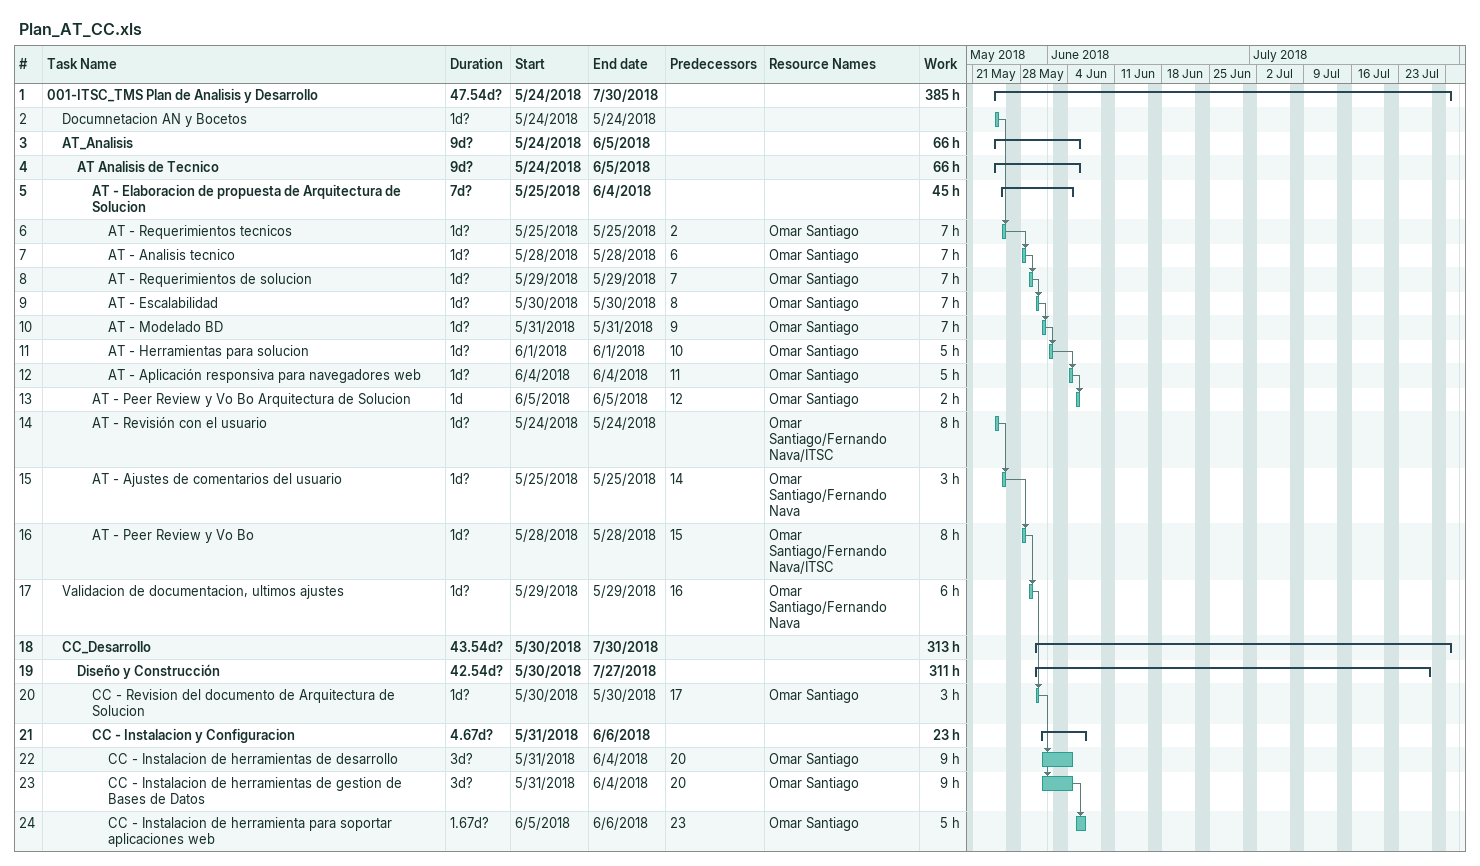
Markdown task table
Plan_AT_CC.xls

| ID | Level | Task | Duration | Start | Finish | Predecessors | Resources | Work (h) |
|---|---|---|---|---|---|---|---|---|
| 1 | 1 | **001-ITSC_TMS Plan de Analisis y Desarrollo** | 47.54d? | 2018-05-24 | 2018-07-30 |  |  | 385 |
| 2 | 2 | Documnetacion AN y Bocetos | 1d? | 2018-05-24 | 2018-05-24 |  |  |  |
| 3 | 2 | **AT_Analisis** | 9d? | 2018-05-24 | 2018-06-05 |  |  | 66 |
| 4 | 3 | **AT Analisis de Tecnico** | 9d? | 2018-05-24 | 2018-06-05 |  |  | 66 |
| 5 | 4 | **AT - Elaboracion de propuesta de Arquitectura de Solucion** | 7d? | 2018-05-25 | 2018-06-04 |  |  | 45 |
| 6 | 5 | AT - Requerimientos tecnicos | 1d? | 2018-05-25 | 2018-05-25 | 2 | Omar Santiago | 7 |
| 7 | 5 | AT - Analisis tecnico | 1d? | 2018-05-28 | 2018-05-28 | 6 | Omar Santiago | 7 |
| 8 | 5 | AT - Requerimientos de solucion | 1d? | 2018-05-29 | 2018-05-29 | 7 | Omar Santiago | 7 |
| 9 | 5 | AT - Escalabilidad | 1d? | 2018-05-30 | 2018-05-30 | 8 | Omar Santiago | 7 |
| 10 | 5 | AT - Modelado BD | 1d? | 2018-05-31 | 2018-05-31 | 9 | Omar Santiago | 7 |
| 11 | 5 | AT - Herramientas para solucion | 1d? | 2018-06-01 | 2018-06-01 | 10 | Omar Santiago | 5 |
| 12 | 5 | AT - Aplicación responsiva para navegadores web | 1d? | 2018-06-04 | 2018-06-04 | 11 | Omar Santiago | 5 |
| 13 | 4 | AT - Peer Review y Vo Bo Arquitectura de Solucion | 1d | 2018-06-05 | 2018-06-05 | 12 | Omar Santiago | 2 |
| 14 | 4 | AT - Revisión con el usuario | 1d? | 2018-05-24 | 2018-05-24 |  | Omar Santiago/Fernando Nava/ITSC | 8 |
| 15 | 4 | AT - Ajustes de comentarios del usuario | 1d? | 2018-05-25 | 2018-05-25 | 14 | Omar Santiago/Fernando Nava | 3 |
| 16 | 4 | AT - Peer Review y Vo Bo | 1d? | 2018-05-28 | 2018-05-28 | 15 | Omar Santiago/Fernando Nava/ITSC | 8 |
| 17 | 2 | Validacion de documentacion, ultimos ajustes | 1d? | 2018-05-29 | 2018-05-29 | 16 | Omar Santiago/Fernando Nava | 6 |
| 18 | 2 | **CC_Desarrollo** | 43.54d? | 2018-05-30 | 2018-07-30 |  |  | 313 |
| 19 | 3 | **Diseño y Construcción** | 42.54d? | 2018-05-30 | 2018-07-27 |  |  | 311 |
| 20 | 4 | CC - Revision del documento de Arquitectura de Solucion | 1d? | 2018-05-30 | 2018-05-30 | 17 | Omar Santiago | 3 |
| 21 | 4 | **CC - Instalacion y Configuracion** | 4.67d? | 2018-05-31 | 2018-06-06 |  |  | 23 |
| 22 | 5 | CC - Instalacion de herramientas de desarrollo | 3d? | 2018-05-31 | 2018-06-04 | 20 | Omar Santiago | 9 |
| 23 | 5 | CC - Instalacion de herramientas de gestion de Bases de Datos | 3d? | 2018-05-31 | 2018-06-04 | 20 | Omar Santiago | 9 |
| 24 | 5 | CC - Instalacion de herramienta para soportar aplicaciones web | 1.67d? | 2018-06-05 | 2018-06-06 | 23 | Omar Santiago | 5 |
